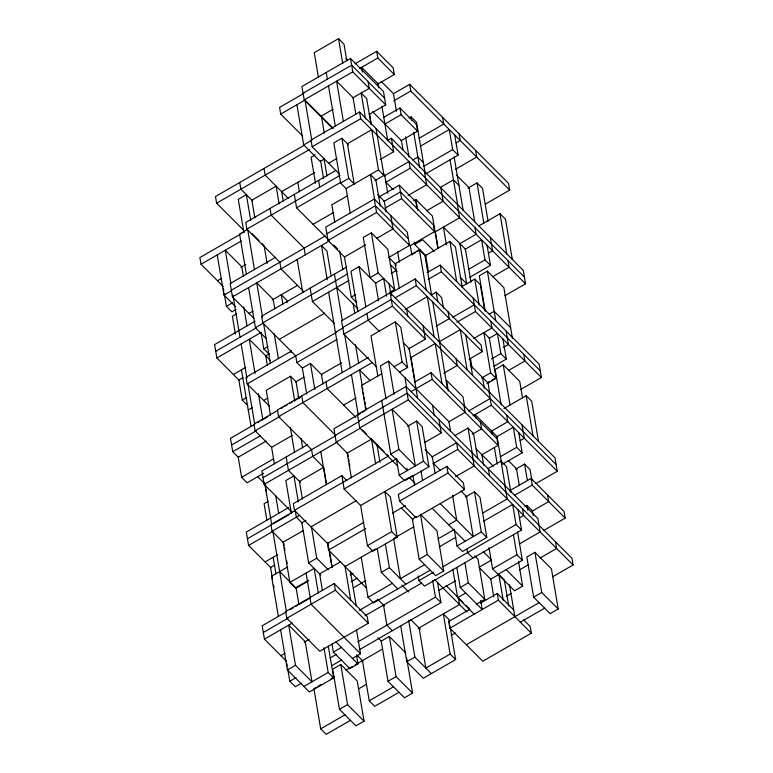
<?xml version="1.0" encoding="UTF-8"?>
<svg xmlns="http://www.w3.org/2000/svg" width="773" height="773" viewBox="0 0 773 773"><rect width="100%" height="100%" fill="white"/><g stroke="black" fill="none" stroke-linecap="round" stroke-linejoin="round"><path stroke-width="1.16" d="M346.806 60.69L344.014 44.148L338.516 38.65L314.244 52.67L318.437 77.484M369.214 114.414L385.737 104.867L383.476 91.485L350.507 58.468L301.963 86.508L304.224 99.901L333.076 128.782M303.093 93.204L351.638 65.164L384.606 98.171M303.866 93.378L279.594 107.399L280.725 114.095L302.707 136.106M354.991 63.84L376.683 51.308L393.167 67.821L394.298 74.517L377.775 84.064M304.224 99.901L352.768 71.86L350.507 58.468M280.725 114.095L304.997 100.075L311.79 140.242L303.702 144.918L320.186 161.422L324.225 159.083M359.609 68.526L377.813 58.004L376.683 51.308M320.708 116.404L333.105 109.244M352.73 97.91L369.252 88.364L368.122 81.667M524.413 277.092L359.561 112.027L311.017 140.068L312.147 146.764L339.347 174.002M304.301 145.189L215.474 196.497L216.604 203.193L243.659 230.277M396.462 111.389L393.467 93.668L409.651 84.325L508.566 183.365L509.697 190.061L485.425 204.082M312.147 146.764L360.691 118.723L359.561 112.027M216.604 203.193L309.558 149.489M393.592 100.954L410.782 91.021L409.651 84.325M348.507 144.851L341.917 138.241L333.83 142.918L340.622 183.085L346.391 188.863M315.142 154.948L311.094 157.286L315.49 183.278M383.437 117.535L399.96 107.988L416.444 124.492L417.575 131.188L401.052 140.734M384.567 124.231L401.09 114.684L399.96 107.988M328.631 163.267L336.902 158.494M314.688 172.563L281.633 191.656L283.227 201.106M409.062 118.047L411.091 116.878L416.579 122.376L425.169 173.181M335.772 170.475L245.766 222.469L246.896 229.166L279.865 262.182L280.995 268.878L302.977 290.89M387.36 140.676L391.399 138.348L523.282 270.395L525.543 283.788L504.885 295.721M246.896 229.166L339.946 175.423M247.669 229.339L239.582 234.016L246.374 274.183M240.181 234.287L199.898 257.554L201.028 264.25L223.281 286.532M242.239 233.088L244.307 231.9M327.897 239.186L296.571 207.821L340.99 182.167M380.239 159.489L393.67 151.73L391.399 138.348M340.622 183.085L348.71 178.408L341.917 138.241M201.028 264.25L241.311 240.983M418.966 138.357L443.75 124.038L442.62 117.341M354.208 183.916L347.415 143.749L371.687 129.729L378.48 169.896L346.12 188.593L350.314 213.396M420.328 146.242L449.248 129.535L452.649 149.624L458.138 155.122L426.126 173.616M347.009 196.042L331.839 204.806L334.835 222.527M374.876 180.65L383.978 175.394L376.045 128.531M384.229 175.867L409.014 161.547L410.154 168.243L525.543 283.788M412.821 159.963L417.884 157.045L423.372 162.543M313.055 224.325L333.714 212.391M385.36 182.563L410.154 168.243M217.513 280.754L221.648 278.367M240.77 267.323L245.833 264.395M456.109 142.928L460.235 140.541L459.104 133.845M423.73 166.33L452.649 149.624M388.858 257.39L409.516 245.456L407.255 232.074L374.287 199.057L325.742 227.098L328.003 240.49L344.487 256.994L351.28 297.17L356.778 302.668M378.673 197.144L399.332 185.211L415.816 201.714L416.947 208.41M275.632 257.274L230.19 283.527L232.451 296.919L253.882 318.379M326.873 233.794L375.417 205.753L408.386 238.77M383.93 201.444L400.462 191.897L433.431 224.914L434.561 231.61L410.289 245.63L411.893 255.08M231.32 290.223L325.375 235.891M235.543 306.63L224.006 295.073L231.079 290.986M328.003 240.49L376.548 212.449L374.287 199.057M385.408 207.947L401.593 198.593L399.332 185.211M232.451 296.919L329.549 240.838M408.047 195.482L426.638 184.747L424.367 171.355M455.49 169.316L476.728 157.045L475.588 150.349M236.036 309.461L231.9 311.848L226.402 306.34L232.605 302.765M413.922 200.767L415.951 199.598L432.436 216.102L437.827 247.998M440.301 187.472L453.451 179.877L458.94 185.385M371.359 232.799L363.262 237.475L370.064 277.642L378.152 272.966L371.359 232.799L387.843 249.302L394.636 289.479L389.582 292.397M236.441 313.915L232.393 316.254L235.398 333.975M344.487 256.994L365.726 244.732M376.509 238.499L393.032 228.953L390.771 215.561M248.935 313.423L253.071 311.036M272.202 299.992L297.489 285.382M426.599 210.797L443.122 201.251L440.861 187.868M467.926 188.158L477.028 182.901L482.526 188.399L488.121 221.484M346.575 267.129L261.622 316.205L262.752 322.892L295.721 355.909L296.851 362.605L302.62 368.383M255.071 321.22L214.614 344.584L216.884 357.976L239.137 380.258M375.833 283.42L359.068 266.637L350.981 271.313L357.773 311.48M262.752 322.892L347.705 273.816M266.144 338.468L255.428 327.742L263.525 323.066L270.318 363.233M215.744 351.28L256.201 327.916M334.409 323.558L312.427 301.547L348.836 280.512M216.884 357.976L261.293 332.322M434.812 232.084L459.606 217.764L457.345 204.372M426.194 255.998L414.657 244.442L422.744 239.765L434.281 251.322M431.663 295.441L424.87 255.274L419.372 249.766L395.1 263.796L399.303 288.6M413.072 254.027L415.091 252.868M417.111 251.698L420.145 249.94M391.177 273.41L396.24 270.482M351.28 297.17L355.329 294.832M279.237 339.405L324.679 313.152M269.323 354.421L263.825 348.923L267.873 346.584M462.206 287.092L455.413 246.925L449.915 241.418L425.643 255.448L428.435 271.98M478.767 225.987L500.005 213.725L505.494 219.223L512.296 259.39M233.369 374.48L245.756 367.32M265.381 355.986L269.516 353.599M459.568 243.814L476.091 234.267L474.96 227.571M242.993 377.601L238.857 379.987L242.258 400.066L247.756 405.574M465.056 249.312L481.589 239.765L484.98 259.854L490.478 265.352L469.82 277.285M536.018 483.512L557.256 471.24L554.985 457.848L390.133 292.783L341.589 320.824L343.859 334.216L376.828 367.233M469.105 359.252L482.255 351.657L481.125 344.961L415.178 278.937L390.906 292.957L391.283 295.189M291.489 351L246.046 377.263L247.176 383.949L269.429 406.24M427.073 272.676L440.224 265.081L539.139 364.122L541.4 377.514L520.741 389.447M342.719 327.52L391.264 299.48L556.116 464.544M335.405 332.371L343.492 327.694M395.071 297.895L416.309 285.633L415.178 278.937M247.176 383.949L336.178 332.535M428.213 279.372L441.354 271.777L440.224 265.081M343.859 334.216L392.404 306.176L390.133 292.783M296.851 362.605L337.134 339.337M488.449 253.158L492.575 250.771L490.314 237.388M242.258 400.066L246.384 397.68M468.457 269.4L484.98 259.854M321.974 374.992L310.437 363.436L302.349 368.103L306.746 394.095M405.052 309.49L427.305 296.629L434.097 336.806M298.822 398.308L296.02 381.765L290.532 376.258L266.26 390.288L270.453 415.091M431.112 295.054L436.165 292.136L441.663 297.634L443.46 308.263M399.496 372.2L407.593 367.523L400.791 327.356L395.303 321.848L371.03 335.878L377.823 376.045M512.46 338.439L503.87 287.633L487.386 271.13L479.299 275.797L485.289 311.239M263.661 400.462L267.796 398.076M295.682 381.959L303.944 377.185M248.249 409.98L252.298 407.642M461.645 286.706L474.796 279.111L480.294 284.609L484.69 310.601M341.656 362.75L321.433 374.441L323.027 383.891M492.536 276.831L509.059 267.284L507.929 260.588M368.363 357.426L277.468 409.932L278.599 416.628L311.577 449.635L312.707 456.331L323.694 467.336L326.496 483.879M277.729 410.395L253.969 424.126L255.1 430.812L271.584 447.325L274.386 463.868M280.821 408.608L282.889 407.419M284.957 406.221L287.025 405.033M290.117 403.235L292.184 402.047M294.252 400.849L300.446 397.274M257.776 422.541L259.796 421.372M261.825 420.203L267.893 416.695M278.599 416.628L372.596 362.324M255.1 430.812L279.894 416.492M436.136 326.235L449.287 318.64L448.147 311.944M231.6 445.006L256.385 430.687M452.64 317.326L474.322 304.794M408.183 349.116L425.372 339.183L423.111 325.8M450.553 431.17L448.958 421.72L388.51 361.194L380.413 365.871L386.017 398.945M238.499 457.481L232.731 451.703L260.617 435.595M456.872 322.225L475.463 311.49L473.192 298.098M381.862 373.707L361.638 385.389L365.832 410.202M394.008 366.692L402.095 362.025L395.303 321.848M266.115 441.093L238.229 457.21L241.62 477.289L247.118 482.796L263.641 473.25M439.035 341.917L460.273 329.646L467.066 369.813M489.125 314.215L494.179 311.297L510.663 327.8M343.637 405.091L356.024 397.931M271.584 447.325L292.242 435.392M473.743 338.506L491.947 327.994L490.816 321.297M241.62 477.289L273.642 458.795M489.174 338.274L497.435 333.492L500.836 353.58L506.334 359.087L493.937 366.247M519.475 543.892L540.134 531.959L537.873 518.567L405.989 386.51L357.445 414.55L359.706 427.942L397.622 465.906M360.237 413.555L333.946 428.744L336.207 442.137L347.193 453.142L351.396 477.956M362.257 412.386L364.286 411.217M414.85 382.007L431.034 372.663L496.971 438.687L498.102 445.383L481.579 454.93M307.403 444.697L261.892 470.989L264.163 484.371L292.059 512.306M358.575 421.246L407.12 393.206L571.972 558.27L573.102 564.966L552.444 576.9M335.076 435.441L359.348 421.42M410.927 391.621L432.165 379.359L431.034 372.663M263.033 477.675L335.849 435.614L302.871 402.598L301.741 395.902M443.779 373.262L457.21 365.503L456.08 358.807M359.706 427.942L408.25 399.902L405.989 386.51M336.207 442.137L360.479 428.116M264.163 484.371L336.98 442.311M503.262 347.483L508.431 344.497L506.16 331.115M491.541 358.952L500.836 353.58M347.193 453.142L371.465 439.122L375.668 463.935M323.694 467.336L299.422 481.357L302.417 499.078M522.519 397.902L519.727 381.36L503.242 364.856L495.145 369.523L501.146 404.975M268.144 501.368L264.105 503.706L266.898 520.248M481.55 378.094L490.652 372.837L483.85 332.67L489.348 338.168L496.14 378.335L487.038 383.601M407.545 426.338L416.647 421.082L422.145 426.58L428.938 466.757L404.666 480.777L399.168 475.269L396.375 458.737M487.492 382.625L489.522 381.456M491.541 380.287L494.962 378.306M508.392 370.557L524.915 361.01L523.785 354.314M346.816 480.564L341.869 475.608L293.325 503.658L294.455 510.354L327.423 543.361L328.554 550.057L366.605 588.147M288.802 507.503L246.316 532.046L248.587 545.429L270.84 567.72M406.859 468.235L407.265 470.602L390.771 454.089L398.868 449.422L392.075 409.246L408.559 425.759L415.352 465.926L398.868 449.422M294.455 510.354L388.452 456.051M448.611 421.913L465.133 412.367L464.003 405.67M247.457 538.733L271.729 524.712L264.598 482.574M273.275 523.823L288.918 514.779M468.486 411.052L490.179 398.52M397.177 537.158L391.689 531.66L384.886 491.483L390.384 496.991L397.177 537.158L372.905 551.178L367.417 545.68L360.614 505.503L344.13 489L396.723 458.621M425.044 442.262L441.228 432.919L438.958 419.526M308.514 580.32L295.363 587.915L289.875 582.407L283.073 542.24L272.086 531.235L299.393 515.465M248.587 545.429L272.338 531.708M473.105 415.729L491.309 405.216L489.048 391.824M305.895 520.384L301.856 522.722L308.649 562.889L320.737 574.996M454.891 435.643L468.032 428.049L473.53 433.547L477.724 458.36M503.967 408.531L526.21 395.67L531.708 401.177L538.501 441.344M283.073 542.24L303.306 530.558M399.168 475.269L423.44 461.249L416.647 421.082M310.939 526.857L356.392 500.604M431.788 457.046L456.572 442.726L457.713 449.422L573.102 564.966M472.322 434.242L481.618 428.88L480.487 422.184M360.614 505.503L409.168 477.463L414.937 483.241M410.192 476.864L412.26 475.675M432.919 463.742L457.713 449.422M265.071 561.942L277.468 554.782M491.27 431.266L507.793 421.72L506.663 415.024M274.695 565.053L270.569 567.44L272.56 579.257M496.768 436.774L513.291 427.227L516.693 447.306L522.181 452.814L502.556 464.148M446.881 466.39L398.337 494.43L399.477 501.126L415.961 517.63L464.505 489.589L463.375 482.893L446.881 466.39L448.021 473.086L464.505 489.589M399.477 501.126L448.021 473.086M327.423 543.361L363.832 522.335M287.74 566.909L271.565 576.252L278.357 616.419M328.554 550.057L365.745 528.577M392.597 513.069L405.419 505.658M455.606 476.67L474.197 465.926L471.926 452.543M520.152 440.61L524.278 438.223L522.017 424.841M308.649 562.889L316.737 558.212L311.345 526.316M500.16 456.853L516.693 447.306M289.875 582.407L314.147 568.387L318.341 593.2M487.86 468.66L501.001 461.066L506.499 466.563L510.895 492.556M416.415 516.664L412.367 519.002L419.159 559.169L435.643 575.672L443.741 570.996L436.938 530.829L420.454 514.325L427.247 554.492L443.741 570.996M367.417 545.68L391.689 531.66M340.874 561.623L319.636 573.895L322.438 590.437M298.938 604.621L296.136 588.089L308.272 581.074M345.048 566.561L375.388 549.043M394.597 537.94L413.816 526.838M465.394 497.039L474.496 491.783L479.994 497.281L486.787 537.457L462.515 551.478L457.017 545.97L454.224 529.437M515.485 469.337L524.587 464.08L530.085 469.588L531.882 480.217M334.216 583.528L285.672 611.578L286.802 618.274L319.78 651.281L368.325 623.241L367.194 616.545L334.216 583.528L335.356 590.224L368.325 623.241M290.493 609.414L293.527 607.655M295.547 606.486L297.566 605.317M299.595 604.148L309.702 598.312M350.159 574.938L353.193 573.189M286.802 618.274L335.356 590.224M448.62 524.79L456.717 520.123L452.524 495.309M263.303 632.469L288.097 618.139M351.097 581.75L357.358 578.127M509.388 490.923L531.08 478.4L564.048 511.407L565.179 518.103L543.487 530.636M286.696 661.446L264.434 639.155L292.329 623.048M353.261 587.847L365.658 580.687M437.962 538.916L454.572 529.321M482.371 513.262L507.165 498.943L504.904 485.55M397.786 588.871L381.302 572.358L389.389 567.682L385.398 544.057M514.654 495.232L532.211 485.096L531.08 478.4M439.325 546.811L455.848 537.264M483.743 521.147L512.663 504.44L516.055 524.529L521.553 530.027L424.464 586.118L418.966 580.62L418.164 575.885M419.159 559.169L427.247 554.492M524.993 506.615L527.022 505.445L532.51 510.943L533.312 515.668M430.155 570.174L373.514 602.892L368.016 597.384L392.288 583.364M424.657 564.667L400.385 578.687L393.592 538.52M457.017 545.97L481.289 531.95L474.496 491.783M280.928 655.668L285.053 653.282M304.185 642.228L309.239 639.31M359.426 610.322L376.982 600.177M519.514 517.833L523.65 515.446L522.519 508.75M532.172 511.146L548.695 501.6L547.564 494.904M418.966 580.62L433.431 572.262M442.726 566.889L516.055 524.529M364.914 615.82L421.729 583.006M328.274 646.064L333.665 677.969L309.393 691.99L287.411 669.978L295.508 665.302L288.706 625.135L305.2 641.648L311.992 681.815L295.508 665.302M438.909 590.427L455.442 580.881M479.192 567.16L491.589 560L483.347 551.748M356.537 655.678L357.938 663.949L349.85 668.616L333.366 652.112L341.453 647.436M301.509 683.177L295.315 686.753L289.817 681.255L296.011 677.67M330.1 657.978L336.294 654.402M357.986 641.87L435.45 597.123L432.658 580.581M480.671 600.457L482.197 609.51L460.225 587.509L468.312 582.832L464.911 562.744M518.461 561.333L522.654 586.147L514.567 590.823L492.585 568.812L516.857 554.792L513.465 534.703M331.462 665.872L341.792 659.9M359.348 649.764L440.948 602.621L437.547 582.542M340.758 664.48L332.67 669.157L339.463 709.324L355.947 725.828L364.044 721.161L357.252 680.984L340.758 664.48L347.56 704.647L364.044 721.161M406.588 657.668L412.589 693.11L404.492 697.787L388.007 681.284L381.215 641.107L389.312 636.44L405.796 652.943M534.945 552.309L526.848 556.985L533.65 597.152L550.134 613.656L558.222 608.979L551.429 568.812L534.945 552.309L541.738 592.476L558.222 608.979M303.895 686.482L328.167 672.462L323.974 647.658M352.44 658.441L360.537 653.765L356.537 630.14M474.11 614.187L457.626 597.684L465.713 593.007M498.083 574.31L522.355 560.29L517.552 531.94M493.754 596.882L490.758 579.161L498.856 574.484L503.252 600.476M315.964 687.487L313.896 688.675L320.689 728.852L326.187 734.35L350.459 720.33M317.935 686.347L320.969 684.588M331.086 678.742L334.554 676.742M345.918 670.181L352.111 666.606M355.213 664.809L382.664 648.953M418.212 628.42L459.529 604.544L458.399 597.858M519.195 570.078L528.732 564.57M540.095 558.009L556.618 548.463L555.487 541.767M476.709 604.013L484.797 599.336L478.004 559.169L474.709 555.864M469.366 609.578L448.707 621.511L449.838 628.207L482.806 661.224L531.351 633.184L530.22 626.488L523.63 619.888M480.729 603.017L497.252 593.471L513.736 609.984M449.838 628.207L498.382 600.167L497.252 593.471M506.238 596.254L511.291 593.326M358.266 689.072L366.528 684.298M451.229 635.377L455.355 632.99M449.838 625.309L455.635 659.572L423.275 678.259L406.791 661.756L414.879 657.079L408.685 620.458M339.463 709.324L347.56 704.647M388.007 681.284L396.105 676.607L389.312 636.44M533.65 597.152L541.738 592.476M320.689 728.852L344.961 714.822M399.003 692.289L374.731 706.309L369.233 700.802L393.505 686.782M449.442 622.941L448.842 619.395L443.344 613.897L450.137 654.064L425.865 668.085L419.072 627.918M466.322 644.721L539.139 602.65M520.364 622.178L544.636 608.158M377.813 58.004L394.298 74.517M410.782 91.021L509.697 190.061M381.108 81.291L393.467 93.668M378.113 83.861L361.629 67.357L362.431 72.082M345.811 58.729L347.464 60.381M401.09 114.684L417.575 131.188M456.572 175.191L469.356 187.994M352.768 71.86L385.737 104.867M372.547 111.65L401.4 140.531L402.994 149.991M360.691 118.723L393.67 151.73M382.635 173.452L385.167 175.993M378.48 169.896L383.978 175.394M305.818 100.896L332.892 128.009M385.882 182.264L393.293 189.694M401.593 198.593L434.561 231.61M377.688 194.651L384.278 201.251L386.075 211.879M460.109 277.178L466.708 283.788L459.906 243.611M348.71 178.408L354.478 184.187M441.354 271.777L540.269 370.818M408.598 243.939L410.289 245.63M376.548 212.449L409.516 245.456M475.463 311.49L541.4 377.514M389.061 257.738L396.481 265.168M416.309 285.633L482.255 351.657M390.317 264.559L397.08 271.333M490.652 372.837L496.14 378.335M378.152 272.966L394.636 289.479M470.197 365.127L488.053 383.012L489.85 393.65M288.223 198.255L265.149 175.152L264.018 168.456M333.772 245.07L337.791 249.09M392.404 306.176L425.372 339.183M491.309 405.216L557.256 471.24M403.419 342.758L409.188 348.536L417.584 398.153M410.115 356.672L411.806 358.363M432.165 379.359L498.102 445.383M252.713 201.019L240.876 189.172L239.746 182.476M336.699 287.527L357.831 308.688M379.118 331.202L368.132 320.196L366.991 313.5M508.248 460.505L516.915 469.182M532.211 485.096L565.179 518.103M402.095 362.025L407.593 367.523M476.158 448.958L493.464 466.283M251.785 233.465L255.09 236.77M255.641 237.321L258.936 240.616M261.796 243.485L264.153 245.843L267.149 263.564M408.25 399.902L441.228 432.919M370.228 380.616L359.513 369.881L362.112 385.244M425.121 449.557L432.725 457.172M433.44 463.442L440.03 470.042M460.911 490.952L466.834 496.884M423.44 461.249L428.938 466.757M516.857 554.792L522.355 560.29M481.289 531.95L486.787 537.457M355.889 417.362L327.143 388.577L326.013 381.881M395.67 458.389L397.312 460.041M440.233 503.61L473.202 536.626L466.409 496.459M506.17 569.643L522.654 586.147M362.17 429.807L366.402 434.04M370.625 438.272L384.152 451.819M386.858 454.524L388.5 456.176M499.638 575.267L504.344 579.982L508.74 605.974M432.136 508.286L465.114 541.303M473.008 558.077L467.51 552.569L466.911 549.023M479.221 567.604L490.758 579.161M270.434 360.508L249.244 339.279L255.042 373.543M297.827 396.346L299.47 397.989M498.382 600.167L531.351 633.184M401.38 507.996L413.207 519.842M468.312 582.832L484.797 599.336M446.031 585.47L463.046 602.505M465.819 605.278L469.936 609.404M434.59 579.576L466.95 611.974M435.45 597.123L440.948 602.621M389.389 567.682L405.873 584.195M300.523 482.458L288.435 470.351L286.165 456.959M401.863 585.132L408.627 591.905M450.137 654.064L455.635 659.572M410.56 619.386L420.444 629.29M257.457 476.468L265.699 484.719M302.282 523.137L296.359 517.214L295.228 510.518L270.956 524.548L272.086 531.235M377.591 599.152L384.355 605.926M392.404 630.671L386.906 625.164L383.505 605.085M316.737 558.212L328.283 569.769M414.879 657.079L431.363 673.592M377.833 637.725L381.215 641.107M396.105 676.607L412.589 693.11M279.652 571.576L296.136 588.089M360.537 653.765L311.084 604.244L309.944 597.558M356.672 654.857L362.866 661.06M335.955 641.938L357.938 663.949M328.167 672.462L333.665 677.969M500.005 213.725L506.798 253.892M526.21 395.67L533.012 435.846M477.028 182.901L483.821 223.068M524.587 464.08L527.379 480.622M487.077 245.273L490.478 265.352M502.933 338.999L506.334 359.087M518.789 432.725L522.181 452.814M487.386 271.13L495.773 320.747M503.242 364.856L510.035 405.023M527.022 505.445L527.814 510.17M468.94 187.578L474.728 221.841M516.499 468.757L519.292 485.299M454.746 135.033L458.138 155.122M518.152 509.948L521.553 530.027M454.147 157.025L463.143 210.188M474.796 279.111L479.192 305.103M470.999 282.193L465.404 249.119L443.422 227.107L446.417 244.828M501.503 462.563L497.107 436.571L475.134 414.56L475.733 418.106M450.05 159.798L457.645 204.69M501.001 461.066L505.397 487.058M482.555 377.514L484.352 388.143M491.618 431.073L492.217 434.61M494.411 447.606L497.213 464.148M509.475 584.775L514.866 616.67M470.467 358.556L472.071 368.006M449.915 241.418L456.708 281.594M465.771 335.153L472.564 375.32M488.41 469.047L489.551 475.743M481.927 454.727L483.724 465.365M488.99 547.545L492.585 568.812M435.334 231.784L438.127 248.326M464.805 407.497L463.008 396.858L446.523 380.355L448.321 390.993M468.032 428.049L472.235 452.862M411.091 116.878L411.69 120.414M413.681 132.231L419.681 167.673M436.165 292.136L437.76 301.586M405.593 136.908L408.994 156.987M415.951 199.598L417.749 210.227M432.793 302.137L447.519 389.167M419.372 249.766L426.174 289.943M442.021 383.669L435.228 343.502L410.956 357.522L415.149 382.326M414.251 242.075L414.657 244.442M377.987 83.069L378.78 87.803M381.91 106.307L387.708 140.57M432.465 405.207L434.271 415.845M456.824 567.421L460.225 587.509M452.833 569.324L457.626 597.684M384.741 175.568L387.746 193.289M397.602 251.573L399.399 262.202M432.3 456.746L435.102 473.289M406.617 309.287L407.758 315.983M369.426 113.428L371.224 124.067M371.05 124.53L366.663 98.538L361.165 93.04L365.561 119.032M380.277 206.062L375.881 180.07L370.393 174.563L374.789 200.555M421.014 470.96L422.609 480.41M389.138 283.971L390.935 294.61M404.994 377.697L406.588 387.147M355.87 114.249L353.068 97.707L336.584 81.204L343.376 121.371M386.645 296.194L383.65 278.473L375.552 283.14L378.548 300.861M412.927 475.637L414.521 485.086M338.516 38.65L342.719 63.463M388.51 361.194L394.104 394.269M326.235 72.488L327.366 79.184M328.496 85.88L335.289 126.047M359.068 266.637L365.861 306.804M381.717 400.53L390.771 454.089M321.481 116.578L324.274 133.12M353.184 304.031L354.788 313.48M376.963 444.62L379.958 462.341M323.974 158.33L326.979 176.051M339.627 250.877L342.826 269.777M355.483 344.603L358.682 363.513M362.508 387.602L362.904 389.969M363.31 392.326L363.706 394.694M364.112 397.061L364.508 399.419M364.904 401.786L365.31 404.144M365.706 406.511L366.102 408.869M400.791 626.314L406.791 661.756M320.582 160.881L323.587 178.602M318.582 180.409L319.713 187.105M334.438 274.135L342.294 320.602M344.69 334.786L350.285 367.861M351.425 374.557L358.218 414.724M331.144 275.816L326.95 251.012L321.452 245.505L327.25 279.768M377.301 548.733L381.302 572.358M296.9 104.742L303.702 144.918M328.612 292.204L342.197 372.538M347.869 454.176L348.265 456.534M348.662 458.901L349.067 461.268M349.464 463.626L349.869 465.993M297.818 182.312L299.412 191.762M361.223 557.217L368.016 597.384M305.277 254.858L304.137 248.162L271.168 215.145L270.038 208.449M294.31 194.429L296.571 207.821M310.166 288.155L312.427 301.547M341.869 475.608L344.13 489M350.401 571.276L356.198 605.539M297.18 259.525L302.774 292.609M362.44 660.635L369.233 700.802M344.913 565.778L350.7 600.041M310.437 363.436L314.833 389.428M279.13 203.879L276.135 186.158L251.863 200.178L254.858 217.899M320.795 451.654L326.39 484.739M329.395 550.627L332.197 567.16M287.198 302.601L286.802 300.233L281.304 294.735L282.899 304.185M327.829 542.82L332.023 567.633M290.696 350.256L291.092 352.623M290.532 376.258L294.726 401.071M301.055 438.484L302.649 447.934M331.965 643.841L333.366 652.112M274.811 308.852L273.217 299.402L256.723 282.899L262.52 317.162M290.368 427.798L294.561 452.611M274.212 333.752L278.406 358.566M250.761 220.663L246.365 194.67L238.277 199.347L243.872 232.431M298.32 501.851L293.924 475.859L285.836 480.526L291.431 513.61M306.05 573.064L310.253 597.877M247.872 230.518L254.462 269.506M265.728 355.793L267.323 365.243M261.023 332.38L263.825 348.923M248.635 287.575L255.428 327.742M243.379 276.183L241.785 266.733L225.301 250.23L230.895 283.305M243.785 306.987L246.983 325.897M258.433 393.631L262.83 419.623M275.69 495.628L278.686 513.349M283.749 543.274L284.145 545.641M284.541 547.999L284.947 550.366M286.744 560.995L287.141 563.362M265.1 484.082L266.695 493.532M232.895 295.122L240.017 337.26M241.157 343.956L246.945 378.219M247.949 384.123L254.742 424.29L230.47 438.31L232.731 451.703M272.859 531.409L286.445 611.752L262.173 625.772L264.434 639.155M241.456 369.813L251.051 426.522M273.159 557.265L275.961 573.808M223.407 288.619L223.803 290.986M224.209 293.344L226.402 306.34M273.565 585.161L273.961 587.528M286.822 663.534L287.218 665.891M287.614 668.259L289.817 681.255M217.213 254.906L224.006 295.073M280.618 629.811L287.411 669.978"/></g></svg>
